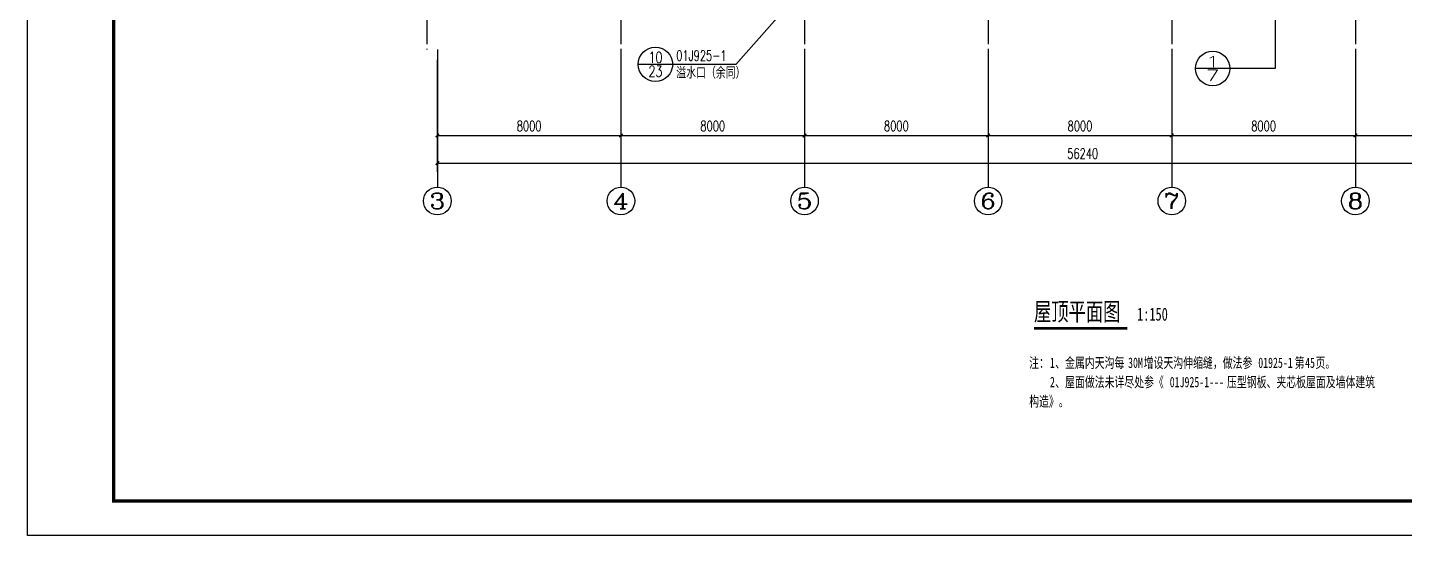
# Model space of a CAD drawing. Header units: millimetres. Extents: x 4279522 to 4437387, y 18981343 to 19528009.
# Drawn here: x 4337187 to 4397180, y 19184483 to 19206590 of the extents above; entities that cross this region are included whole.
import ezdxf
from ezdxf.enums import TextEntityAlignment as Align

# ---------------------------------------------------------------- set-up
doc = ezdxf.new("R2010")
doc.units = ezdxf.units.MM
doc.header["$LTSCALE"] = 1000
doc.header["$MEASUREMENT"] = 0
doc.linetypes.add('DOTE', pattern=[2.42, 2, -0.2, 0.02, -0.2])
doc.layers.get('Defpoints').update_dxf_attribs({"color": 1})
for name, color, linetype in [('AXIS_TEXT', 7, 'Continuous'), ('AXIS_外部', 171, 'Continuous'), ('DIM_IDEN', 171, 'Continuous'), ('DIM_SYMB', 165, 'Continuous'), ('DOTE', 250, 'DOTE'), ('PUB_TEXT', 7, 'Continuous'), ('TK', 4, 'Continuous')]:
    doc.layers.add(name, color=color, linetype=linetype)
doc.styles.add('_TCH_AXIS', font='COMPLEX', dxfattribs={"bigfont": 'GBCBIG'})
doc.styles.add('_TCH_DIM_T3', font='SIMPLEX', dxfattribs={"width": 0.705882, "bigfont": 'GBCBIG'})
doc.styles.add('_TCH_LABEL', font='COMPLEX', dxfattribs={"bigfont": 'GBCBIG'})
doc.styles.add('COMPLEX', font='COMPLEX')
doc.styles.add('HT', font='simhei.ttf', dxfattribs={"width": 0.7})
doc.dimstyles.new('_TCH_ARCH&&150', dxfattribs={"dimtxt": 446.25, "dimasz": 150, "dimexe": 375, "dimexo": 450, "dimgap": 189.375, "dimtad": 1, "dimdec": 0, "dimzin": 0, "dimdsep": 46, "dimtxsty": '_TCH_DIM_T3', "dimblk": 'ARCHTICK', "dimcen": 0.09, "dimclrt": 7, "dimazin": 2, "dimtfac": 1, "dimtdec": 0, "dimtix": 1, "dimtmove": 2, "dimatfit": 3, "dimfxl": 0, "dimtolj": 1, "dimtzin": 0, "dimarcsym": 0})

# ---------------------------------------------------------------- blocks, each defined once
blk = doc.blocks.new('GeYuanFrame_33332780', base_point=(18.76, 4.34))
at = {"layer": 'TK'}
blk.add_lwpolyline([(18.76, 424.34), (686.76, 424.34), (686.76, 4.34), (18.76, 4.34), (18.76, 424.34)], dxfattribs=at)
at = {"layer": 'TK', "const_width": 1}
blk.add_lwpolyline([(676.76, 414.34), (43.76, 414.34), (43.76, 14.34), (676.76, 14.34)], close=True, dxfattribs=at)
blk = doc.blocks.new('_ArchTick')
at = {"color": 0, "linetype": 'ByBlock', "const_width": 0.4}
blk.add_lwpolyline([(-0.5, -0.5), (0.5, 0.5)], dxfattribs=at)
blk = doc.blocks.new('*D174')
at = {"layer": 'AXIS_外部', "color": 0, "lineweight": -2}
for p, q in [((4355042, 19205192), (4355042, 19201517)), ((4363042, 19205192), (4363042, 19201517)), ((4355042, 19201892), (4363042, 19201892))]:
    blk.add_line(p, q, dxfattribs=at)
at = {"layer": 'Defpoints', "color": 0}
for p in [(4355042, 19205642), (4363042, 19205642), (4363042, 19201892)]:
    blk.add_point(p, dxfattribs=at)
at = {"layer": 'AXIS_外部', "color": 0, "lineweight": -2, "xscale": 150, "yscale": 150, "zscale": 150, "rotation": 180}
blk.add_blockref('_ArchTick', (4355042, 19201892), dxfattribs=at)
at = {"layer": 'AXIS_外部', "color": 0, "lineweight": -2, "xscale": 150, "yscale": 150, "zscale": 150}
blk.add_blockref('_ArchTick', (4363042, 19201892), dxfattribs=at)
at = {"layer": 'AXIS_外部', "color": 7, "insert": (4359042, 19202304), "char_height": 446.2, "attachment_point": 5, "style": '_TCH_DIM_T3'}
blk.add_mtext('\\A1;8000', dxfattribs=at)
blk = doc.blocks.new('*D175')
at = {"layer": 'AXIS_外部', "color": 0, "lineweight": -2}
for p, q in [((4363042, 19205192), (4363042, 19201517)), ((4371042, 19205192), (4371042, 19201517)), ((4363042, 19201892), (4371042, 19201892))]:
    blk.add_line(p, q, dxfattribs=at)
at = {"layer": 'Defpoints', "color": 0}
for p in [(4363042, 19205642), (4371042, 19205642), (4371042, 19201892)]:
    blk.add_point(p, dxfattribs=at)
at = {"layer": 'AXIS_外部', "color": 0, "lineweight": -2, "xscale": 150, "yscale": 150, "zscale": 150, "rotation": 180}
blk.add_blockref('_ArchTick', (4363042, 19201892), dxfattribs=at)
at = {"layer": 'AXIS_外部', "color": 0, "lineweight": -2, "xscale": 150, "yscale": 150, "zscale": 150}
blk.add_blockref('_ArchTick', (4371042, 19201892), dxfattribs=at)
at = {"layer": 'AXIS_外部', "color": 7, "insert": (4367042, 19202304), "char_height": 446.2, "attachment_point": 5, "style": '_TCH_DIM_T3'}
blk.add_mtext('\\A1;8000', dxfattribs=at)
blk = doc.blocks.new('*D176')
at = {"layer": 'AXIS_外部', "color": 0, "lineweight": -2}
for p, q in [((4371042, 19205192), (4371042, 19201517)), ((4379042, 19205192), (4379042, 19201517)), ((4371042, 19201892), (4379042, 19201892))]:
    blk.add_line(p, q, dxfattribs=at)
at = {"layer": 'Defpoints', "color": 0}
for p in [(4371042, 19205642), (4379042, 19205642), (4379042, 19201892)]:
    blk.add_point(p, dxfattribs=at)
at = {"layer": 'AXIS_外部', "color": 0, "lineweight": -2, "xscale": 150, "yscale": 150, "zscale": 150, "rotation": 180}
blk.add_blockref('_ArchTick', (4371042, 19201892), dxfattribs=at)
at = {"layer": 'AXIS_外部', "color": 0, "lineweight": -2, "xscale": 150, "yscale": 150, "zscale": 150}
blk.add_blockref('_ArchTick', (4379042, 19201892), dxfattribs=at)
at = {"layer": 'AXIS_外部', "color": 7, "insert": (4375042, 19202304), "char_height": 446.2, "attachment_point": 5, "style": '_TCH_DIM_T3'}
blk.add_mtext('\\A1;8000', dxfattribs=at)
blk = doc.blocks.new('*D177')
at = {"layer": 'AXIS_外部', "color": 0, "lineweight": -2}
for p, q in [((4379042, 19205192), (4379042, 19201517)), ((4387042, 19205192), (4387042, 19201517)), ((4379042, 19201892), (4387042, 19201892))]:
    blk.add_line(p, q, dxfattribs=at)
at = {"layer": 'Defpoints', "color": 0}
for p in [(4379042, 19205642), (4387042, 19205642), (4387042, 19201892)]:
    blk.add_point(p, dxfattribs=at)
at = {"layer": 'AXIS_外部', "color": 0, "lineweight": -2, "xscale": 150, "yscale": 150, "zscale": 150, "rotation": 180}
blk.add_blockref('_ArchTick', (4379042, 19201892), dxfattribs=at)
at = {"layer": 'AXIS_外部', "color": 0, "lineweight": -2, "xscale": 150, "yscale": 150, "zscale": 150}
blk.add_blockref('_ArchTick', (4387042, 19201892), dxfattribs=at)
at = {"layer": 'AXIS_外部', "color": 7, "insert": (4383042, 19202304), "char_height": 446.2, "attachment_point": 5, "style": '_TCH_DIM_T3'}
blk.add_mtext('\\A1;8000', dxfattribs=at)
blk = doc.blocks.new('*D178')
at = {"layer": 'AXIS_外部', "color": 0, "lineweight": -2}
for p, q in [((4387042, 19205192), (4387042, 19201517)), ((4395042, 19205192), (4395042, 19201517)), ((4387042, 19201892), (4395042, 19201892))]:
    blk.add_line(p, q, dxfattribs=at)
at = {"layer": 'Defpoints', "color": 0}
for p in [(4387042, 19205642), (4395042, 19205642), (4395042, 19201892)]:
    blk.add_point(p, dxfattribs=at)
at = {"layer": 'AXIS_外部', "color": 0, "lineweight": -2, "xscale": 150, "yscale": 150, "zscale": 150, "rotation": 180}
blk.add_blockref('_ArchTick', (4387042, 19201892), dxfattribs=at)
at = {"layer": 'AXIS_外部', "color": 0, "lineweight": -2, "xscale": 150, "yscale": 150, "zscale": 150}
blk.add_blockref('_ArchTick', (4395042, 19201892), dxfattribs=at)
at = {"layer": 'AXIS_外部', "color": 7, "insert": (4391042, 19202304), "char_height": 446.2, "attachment_point": 5, "style": '_TCH_DIM_T3'}
blk.add_mtext('\\A1;8000', dxfattribs=at)
blk = doc.blocks.new('*D179')
at = {"layer": 'AXIS_外部', "color": 0, "lineweight": -2}
for p, q in [((4395042, 19205192), (4395042, 19201517)), ((4403042, 19205192), (4403042, 19201517)), ((4395042, 19201892), (4403042, 19201892))]:
    blk.add_line(p, q, dxfattribs=at)
at = {"layer": 'Defpoints', "color": 0}
for p in [(4395042, 19205642), (4403042, 19205642), (4403042, 19201892)]:
    blk.add_point(p, dxfattribs=at)
at = {"layer": 'AXIS_外部', "color": 0, "lineweight": -2, "xscale": 150, "yscale": 150, "zscale": 150, "rotation": 180}
blk.add_blockref('_ArchTick', (4395042, 19201892), dxfattribs=at)
at = {"layer": 'AXIS_外部', "color": 0, "lineweight": -2, "xscale": 150, "yscale": 150, "zscale": 150}
blk.add_blockref('_ArchTick', (4403042, 19201892), dxfattribs=at)
at = {"layer": 'AXIS_外部', "color": 7, "insert": (4399042, 19202304), "char_height": 446.2, "attachment_point": 5, "style": '_TCH_DIM_T3'}
blk.add_mtext('\\A1;8000', dxfattribs=at)
blk = doc.blocks.new('*D182')
at = {"layer": 'AXIS_外部', "color": 0, "lineweight": -2}
for p, q in [((4355042, 19205192), (4355042, 19200317)), ((4411282, 19205192), (4411282, 19200317)), ((4355042, 19200692), (4411282, 19200692))]:
    blk.add_line(p, q, dxfattribs=at)
at = {"layer": 'Defpoints', "color": 0}
for p in [(4355042, 19205642), (4411282, 19205642), (4411282, 19200692)]:
    blk.add_point(p, dxfattribs=at)
at = {"layer": 'AXIS_外部', "color": 0, "lineweight": -2, "xscale": 150, "yscale": 150, "zscale": 150, "rotation": 180}
blk.add_blockref('_ArchTick', (4355042, 19200692), dxfattribs=at)
at = {"layer": 'AXIS_外部', "color": 0, "lineweight": -2, "xscale": 150, "yscale": 150, "zscale": 150}
blk.add_blockref('_ArchTick', (4411282, 19200692), dxfattribs=at)
at = {"layer": 'AXIS_外部', "color": 7, "insert": (4383162, 19201104), "char_height": 446.2, "attachment_point": 5, "style": '_TCH_DIM_T3'}
blk.add_mtext('\\A1;56240', dxfattribs=at)
blk = doc.blocks.new('_AXISO')
blk.add_circle((0, 0), 0.5)
at = {"layer": 'AXIS_TEXT', "style": 'COMPLEX', "width": 1.041667}
blk.add_attdef('A', text='', height=0.56, dxfattribs=at).set_placement((-0.25, -0.28), (0.25, -0.28), align=Align.FIT)

msp = doc.modelspace()

# ---------------------------------------------------------------- linework, layer by layer
at = {"layer": 'AXIS_外部'}
for p, q in [((4355042.2, 19205641.9), (4355042.2, 19199641.9)), ((4363042.2, 19205641.9), (4363042.2, 19199641.9)), ((4371042.2, 19205641.9), (4371042.2, 19199641.9)), ((4379042.2, 19205641.9), (4379042.2, 19199641.9)), ((4387042.2, 19205641.9), (4387042.2, 19199641.9)), ((4395042.2, 19205641.9), (4395042.2, 19199641.9))]:
    msp.add_line(p, q, dxfattribs=at)
at = {"layer": 'DIM_IDEN'}
for p, q in [((4391541.7, 19209469.1), (4391541.7, 19204808.5)), ((4370939, 19208255.2), (4368047.9, 19204989.2)), ((4365296.3, 19204989.2), (4363796.3, 19204989.2)), ((4368047.9, 19204989.2), (4365296.3, 19204989.2)), ((4389573.5, 19204808.5), (4388073.5, 19204808.5)), ((4391541.7, 19204808.5), (4389573.5, 19204808.5))]:
    msp.add_line(p, q, dxfattribs=at)
for centre in [(4364546.3, 19204989.2), (4388823.5, 19204808.5)]:
    msp.add_circle(centre, 750, dxfattribs=at)
at = {"layer": 'DIM_SYMB', "const_width": 105}
msp.add_lwpolyline([(4381038.9, 19193498.2), (4385110, 19193498.2)], dxfattribs=at)
at = {"layer": 'DOTE'}
for p, q in [((4354582.2, 19229641.9), (4354582.2, 19205641.9)), ((4363042.2, 19229641.9), (4363042.2, 19205641.9)), ((4371042.2, 19229641.9), (4371042.2, 19205641.9)), ((4379042.2, 19229641.9), (4379042.2, 19205641.9)), ((4387042.2, 19229641.9), (4387042.2, 19205641.9)), ((4395042.2, 19229641.9), (4395042.2, 19205641.9))]:
    msp.add_line(p, q, dxfattribs=at)

# ---------------------------------------------------------------- block references
at = {"xscale": 150, "yscale": 150, "zscale": 150}
msp.add_blockref('GeYuanFrame_33332780', (4337187.2, 19184483.3), dxfattribs=at)
at = {"layer": 'AXIS_外部'}
ref = msp.add_blockref('_AXISO', (4355042.2, 19199041.9), dxfattribs=dict(at, xscale=1200, yscale=1200, zscale=1200))
ref.add_attrib('A', '3', dxfattribs={"layer": 'AXIS_TEXT', "height": 678.8, "style": '_TCH_AXIS', "width": 1.5}).set_placement((4354702.8, 19198702.5), (4355381.6, 19198702.5), align=Align.FIT)
ref = msp.add_blockref('_AXISO', (4363042.2, 19199041.9), dxfattribs=dict(at, xscale=1200, yscale=1200, zscale=1200))
ref.add_attrib('A', '4', dxfattribs={"layer": 'AXIS_TEXT', "height": 678.8, "style": '_TCH_AXIS', "width": 1.3125}).set_placement((4362702.8, 19198702.5), (4363381.6, 19198702.5), align=Align.FIT)
ref = msp.add_blockref('_AXISO', (4371042.2, 19199041.9), dxfattribs=dict(at, xscale=1200, yscale=1200, zscale=1200))
ref.add_attrib('A', '5', dxfattribs={"layer": 'AXIS_TEXT', "height": 678.8, "style": '_TCH_AXIS', "width": 1.5}).set_placement((4370702.8, 19198702.5), (4371381.6, 19198702.5), align=Align.FIT)
ref = msp.add_blockref('_AXISO', (4379042.2, 19199041.9), dxfattribs=dict(at, xscale=1200, yscale=1200, zscale=1200))
ref.add_attrib('A', '6', dxfattribs={"layer": 'AXIS_TEXT', "height": 678.8, "style": '_TCH_AXIS', "width": 1.5}).set_placement((4378702.8, 19198702.5), (4379381.6, 19198702.5), align=Align.FIT)
ref = msp.add_blockref('_AXISO', (4387042.2, 19199041.9), dxfattribs=dict(at, xscale=1200, yscale=1200, zscale=1200))
ref.add_attrib('A', '7', dxfattribs={"layer": 'AXIS_TEXT', "height": 678.8, "style": '_TCH_AXIS', "width": 1.5}).set_placement((4386702.8, 19198702.5), (4387381.6, 19198702.5), align=Align.FIT)
ref = msp.add_blockref('_AXISO', (4395042.2, 19199041.9), dxfattribs=dict(at, xscale=1200, yscale=1200, zscale=1200))
ref.add_attrib('A', '8', dxfattribs={"layer": 'AXIS_TEXT', "height": 678.8, "style": '_TCH_AXIS', "width": 1.5}).set_placement((4394702.8, 19198702.5), (4395381.6, 19198702.5), align=Align.FIT)

# ---------------------------------------------------------------- texts
at = {"layer": 'PUB_TEXT'}
for s, height, style, width, p in [('01J925-1', 446.25, '_TCH_LABEL', 0.705882, (4365453.8, 19205146.7)), ('屋顶平面图', 788.61, 'HT', 0.7, (4381038.9, 19193832.3)), ('1:150', 563.29, 'HT', 0.7, (4385530, 19193832.3)), ('注：', 450.63, 'HT', 0.7, (4380828.5, 19191775.7)), ('1', 450.6, 'HT', 0.7, (4381735.8, 19191775.7)), ('、金属内天沟每', 450.63, 'HT', 0.7, (4381962.6, 19191775.7)), ('30M', 450.63, 'HT', 0.7, (4385138.3, 19191775.7)), ('增设天沟伸缩缝，做法参', 450.633, 'HT', 0.7, (4385818.9, 19191775.7)), ('01925-1', 450.63, 'HT', 0.7, (4390809.2, 19191775.7)), ('第', 450.6, 'HT', 0.7, (4392397.1, 19191775.7)), ('45', 450.63, 'HT', 0.7, (4392850.8, 19191775.7)), ('页。', 450.63, 'HT', 0.7, (4393304.4, 19191775.7)), ('2', 450.6, 'HT', 0.7, (4381735.8, 19190935.7)), ('、屋面做法未详尽处参《', 450.633, 'HT', 0.7, (4381962.6, 19190935.7)), ('01J925-1---', 450.633, 'HT', 0.7, (4386953, 19190935.7)), ('压型钢板、夹芯板屋面及墙体建筑', 450.633, 'HT', 0.7, (4389448.2, 19190935.7)), ('构造》。', 450.63, 'HT', 0.7, (4380828.5, 19190095.7))]:
    msp.add_text(s, height=height, dxfattribs=dict(at, style=style, width=width)).set_placement(p)
at = {"layer": 'PUB_TEXT', "style": '_TCH_LABEL'}
for s, height, width, p, p2 in [('10', 482.99, 0.905172, (4364244.4, 19205049.6), (4364848.2, 19205049.6)), ('1', 483, 2.916667, (4388521.6, 19204868.8), (4389125.4, 19204868.8)), ('23', 482.99, 0.772059, (4364244.4, 19204445.9), (4364848.2, 19204445.9)), ('7', 483, 1.875, (4388521.6, 19204265.1), (4389125.4, 19204265.1))]:
    msp.add_text(s, height=height, dxfattribs=dict(at, width=width)).set_placement(p, p2, align=Align.FIT)
msp.add_text('溢水口（余同）', height=506.38, dxfattribs=at).set_placement((4365453.8, 19204368.2))

# ---------------------------------------------------------------- dimensions: what is measured, and where the dimension line sits
at = {"layer": 'AXIS_外部'}
for p1, p2, distance, picture, middle in [((4355042.2, 19205641.9), (4363042.2, 19205641.9), -3750, '*D174', (4359042.2, 19202304.4)), ((4355042.2, 19205641.9), (4411282.2, 19205641.9), -4950, '*D182', (4383162.2, 19201104.4)), ((4363042.2, 19205641.9), (4371042.2, 19205641.9), -3750, '*D175', (4367042.2, 19202304.4)), ((4371042.2, 19205641.9), (4379042.2, 19205641.9), -3750, '*D176', (4375042.2, 19202304.4)), ((4379042.2, 19205641.9), (4387042.2, 19205641.9), -3750, '*D177', (4383042.2, 19202304.4)), ((4387042.2, 19205641.9), (4395042.2, 19205641.9), -3750, '*D178', (4391042.2, 19202304.4)), ((4395042.2, 19205641.9), (4403042.2, 19205641.9), -3750, '*D179', (4399042.2, 19202304.4))]:
    dim = msp.add_aligned_dim(p1=p1, p2=p2, distance=distance, dimstyle='_TCH_ARCH&&150', dxfattribs=at)
    dim.commit()
    dim.dimension.update_dxf_attribs({"geometry": picture, "text_midpoint": middle})

doc.saveas('drawing.dxf')
